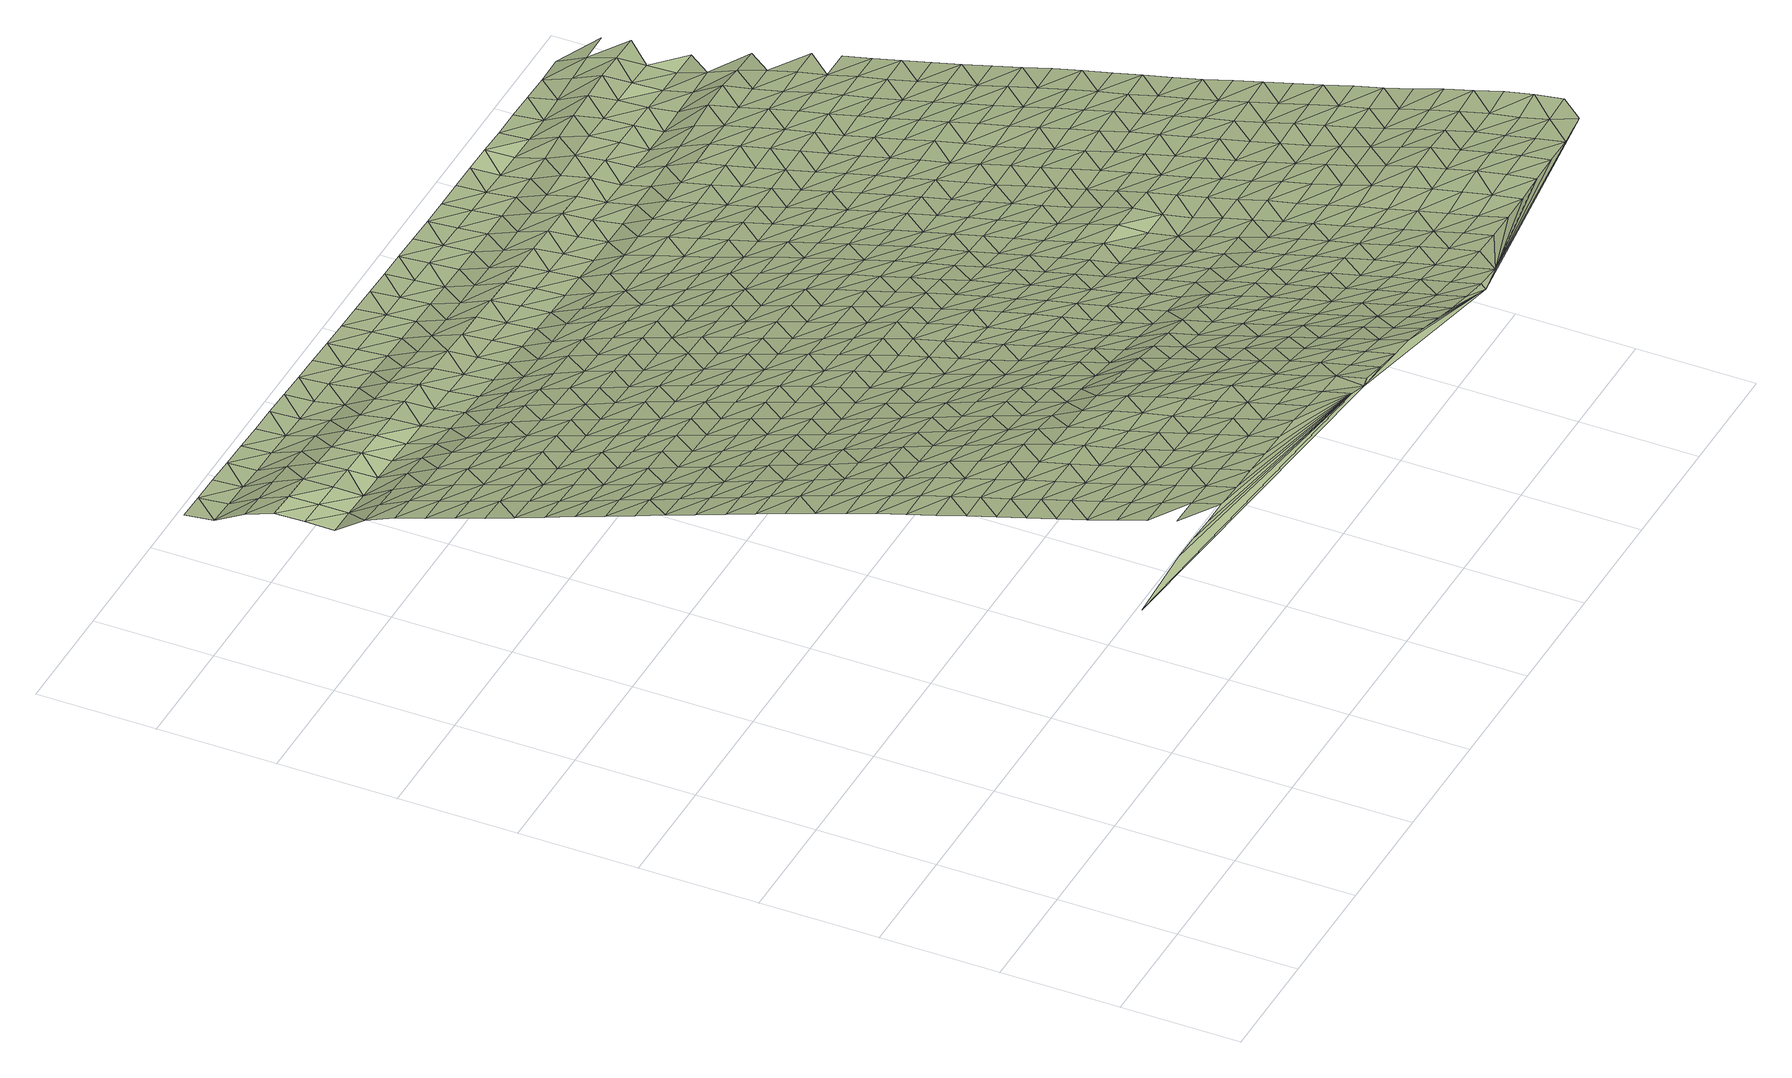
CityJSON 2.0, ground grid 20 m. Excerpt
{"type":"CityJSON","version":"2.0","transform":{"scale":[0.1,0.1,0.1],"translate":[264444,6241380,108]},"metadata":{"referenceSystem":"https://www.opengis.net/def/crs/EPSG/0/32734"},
"CityObjects":{
"terrain1":{"type":"TINRelief","geometry":[{"type":"CompositeSurface","lod":"1","boundaries":[[[0,1,2]],[[3,4,5]],[[6,7,8]],[[6,5,7]],[[9,10,8]],[[4,11,5]],[[9,8,7]],[[0,12,1]],[[13,14,10]],[[5,15,7]],[[16,10,9]],[[15,5,11]],[[10,16,13]],[[17,18,14]],[[9,7,19]],[[19,7,15]],[[12,0,20]],[[14,13,17]],[[21,22,18]],[[9,23,16]],[[11,24,15]],[[23,9,19]],[[21,18,17]],[[25,26,22]],[[16,27,13]],[[27,16,23]],[[19,15,28]],[[22,21,25]],[[15,24,29]],[[20,0,4]],[[30,26,31]],[[13,32,17]],[[19,28,23]],[[32,13,27]],[[15,29,28]],[[31,33,30]],[[31,26,25]],[[17,34,21]],[[34,17,32]],[[35,36,33]],[[27,23,37]],[[38,29,24]],[[23,28,39]],[[21,40,25]],[[33,31,35]],[[11,4,0]],[[27,37,32]],[[40,21,34]],[[23,39,37]],[[36,41,42]],[[0,2,43]],[[29,44,28]],[[25,45,31]],[[36,35,41]],[[44,29,38]],[[45,25,40]],[[46,47,42]],[[34,32,48]],[[49,39,28]],[[32,37,50]],[[31,51,35]],[[46,42,41]],[[49,28,44]],[[34,48,40]],[[24,11,0]],[[51,31,45]],[[32,50,48]],[[52,47,53]],[[35,54,41]],[[39,55,37]],[[44,38,56]],[[57,47,46]],[[58,39,49]],[[54,35,51]],[[53,59,52]],[[45,40,60]],[[55,50,37]],[[53,47,57]],[[40,48,61]],[[39,58,55]],[[46,41,62]],[[63,49,44]],[[45,60,51]],[[62,41,54]],[[40,61,60]],[[63,44,56]],[[24,0,38]],[[64,65,59]],[[46,66,57]],[[67,48,50]],[[58,49,68]],[[59,53,64]],[[69,50,55]],[[66,46,62]],[[63,68,49]],[[65,70,71]],[[54,51,72]],[[67,61,48]],[[51,60,73]],[[50,69,67]],[[57,74,53]],[[65,64,70]],[[54,72,62]],[[55,58,75]],[[76,63,56]],[[74,57,66]],[[51,73,72]],[[68,77,58]],[[78,79,71]],[[56,38,0]],[[53,80,64]],[[61,81,60]],[[55,75,69]],[[78,71,70]],[[82,61,67]],[[58,77,75]],[[80,53,74]],[[66,62,83]],[[81,73,60]],[[68,63,84]],[[62,72,85]],[[61,82,81]],[[63,76,86]],[[64,87,70]],[[88,79,89]],[[90,67,69]],[[91,79,78]],[[66,83,74]],[[68,84,77]],[[87,64,80]],[[62,85,83]],[[75,90,69]],[[63,86,84]],[[89,92,88]],[[73,93,72]],[[89,79,91]],[[78,70,94]],[[82,67,95]],[[76,56,0]],[[93,73,81]],[[94,70,87]],[[67,90,95]],[[96,97,92]],[[80,74,98]],[[99,85,72]],[[100,75,77]],[[86,76,101]],[[74,83,102]],[[77,84,103]],[[78,104,91]],[[92,89,96]],[[99,72,93]],[[80,98,87]],[[81,82,105]],[[75,100,90]],[[104,78,94]],[[74,102,98]],[[95,106,82]],[[77,103,100]],[[97,107,108]],[[91,109,89]],[[85,110,83]],[[93,81,105]],[[111,84,86]],[[97,96,107]],[[112,85,99]],[[82,106,105]],[[101,113,86]],[[0,101,76]],[[114,95,90]],[[109,91,104]],[[115,116,108]],[[94,87,117]],[[110,102,83]],[[111,103,84]],[[87,98,118]],[[85,112,110]],[[114,90,100]],[[86,113,111]],[[89,119,96]],[[120,99,93]],[[115,108,107]],[[94,117,104]],[[95,121,106]],[[119,89,109]],[[87,118,117]],[[120,93,105]],[[103,122,100]],[[95,114,121]],[[123,116,124]],[[96,125,107]],[[126,98,102]],[[112,99,127]],[[128,113,101]],[[129,116,115]],[[130,102,110]],[[111,122,103]],[[125,96,119]],[[120,127,99]],[[101,0,128]],[[124,131,123]],[[109,104,132]],[[126,118,98]],[[106,133,105]],[[114,100,134]],[[124,116,129]],[[104,117,135]],[[102,130,126]],[[106,121,136]],[[115,107,137]],[[138,111,113]],[[134,100,122]],[[109,132,119]],[[110,112,139]],[[133,120,105]],[[137,107,125]],[[104,135,132]],[[127,140,112]],[[106,136,133]],[[113,128,138]],[[141,142,131]],[[0,43,128]],[[115,143,129]],[[118,144,117]],[[110,139,130]],[[145,121,114]],[[131,124,141]],[[146,118,126]],[[112,140,139]],[[134,147,114]],[[122,111,148]],[[143,115,137]],[[111,138,149]],[[142,150,151]],[[125,119,152]],[[144,135,117]],[[153,127,120]],[[145,136,121]],[[119,132,154]],[[118,146,144]],[[120,133,155]],[[114,147,145]],[[129,156,124]],[[157,126,130]],[[148,134,122]],[[142,141,150]],[[148,111,149]],[[125,152,137]],[[127,153,140]],[[128,158,138]],[[43,158,128]],[[156,129,143]],[[119,154,152]],[[139,157,130]],[[120,155,153]],[[159,160,151]],[[135,161,132]],[[124,162,141]],[[146,126,163]],[[136,164,133]],[[165,147,134]],[[159,151,150]],[[161,135,144]],[[166,136,145]],[[43,167,158]],[[138,168,149]],[[162,124,156]],[[126,157,163]],[[134,148,165]],[[143,137,169]],[[170,154,132]],[[139,140,171]],[[155,133,164]],[[137,152,172]],[[140,153,173]],[[136,166,164]],[[158,168,138]],[[167,43,174]],[[141,175,150]],[[176,160,177]],[[178,145,147]],[[179,160,159]],[[170,132,161]],[[143,169,156]],[[144,146,180]],[[139,171,157]],[[149,181,148]],[[175,141,162]],[[137,172,169]],[[163,182,146]],[[140,173,171]],[[147,165,178]],[[177,183,176]],[[158,167,174]],[[177,160,179]],[[181,149,168]],[[159,150,184]],[[154,185,152]],[[161,144,180]],[[153,155,186]],[[166,145,187]],[[188,154,170]],[[146,182,180]],[[164,189,155]],[[190,163,157]],[[148,191,165]],[[184,150,175]],[[145,178,187]],[[192,193,183]],[[162,156,194]],[[185,172,152]],[[186,173,153]],[[156,169,195]],[[154,188,185]],[[190,157,171]],[[155,189,186]],[[191,148,181]],[[159,196,179]],[[197,170,161]],[[168,158,198]],[[183,177,192]],[[174,199,158]],[[200,174,43]],[[162,194,175]],[[163,201,182]],[[164,166,202]],[[165,203,178]],[[196,159,184]],[[156,195,194]],[[197,161,180]],[[187,204,166]],[[193,205,206]],[[168,198,181]],[[201,163,190]],[[165,191,203]],[[158,199,198]],[[179,207,177]],[[208,169,172]],[[188,170,209]],[[171,173,210]],[[193,192,205]],[[211,172,185]],[[212,173,186]],[[166,204,202]],[[213,189,164]],[[214,187,178]],[[207,179,196]],[[197,209,170]],[[215,216,206]],[[184,175,217]],[[208,195,169]],[[182,218,180]],[[171,210,190]],[[175,194,219]],[[172,211,208]],[[182,201,220]],[[173,212,210]],[[214,178,203]],[[177,221,192]],[[181,222,191]],[[174,200,199]],[[215,206,205]],[[164,202,213]],[[181,198,223]],[[184,217,196]],[[185,188,224]],[[218,197,180]],[[225,186,189]],[[187,226,204]],[[43,227,200]],[[221,177,207]],[[175,219,217]],[[209,228,188]],[[182,220,218]],[[203,191,222]],[[187,214,226]],[[181,223,222]],[[192,229,205]],[[230,216,231]],[[195,232,194]],[[185,224,211]],[[201,190,233]],[[186,225,212]],[[199,234,198]],[[235,216,215]],[[236,195,208]],[[188,228,224]],[[190,210,237]],[[189,213,225]],[[202,204,238]],[[229,192,221]],[[199,200,234]],[[207,196,239]],[[232,219,194]],[[240,209,197]],[[233,220,201]],[[214,203,241]],[[231,216,235]],[[196,217,242]],[[195,236,232]],[[197,218,243]],[[190,237,233]],[[238,204,226]],[[215,205,244]],[[245,208,211]],[[246,210,212]],[[247,223,198]],[[222,241,203]],[[207,239,221]],[[209,240,228]],[[202,248,213]],[[244,205,229]],[[196,242,239]],[[224,245,211]],[[197,243,240]],[[225,246,212]],[[247,198,234]],[[219,249,217]],[[214,250,226]],[[248,202,238]],[[215,251,235]],[[236,208,252]],[[220,253,218]],[[254,237,210]],[[249,219,232]],[[255,220,233]],[[214,241,250]],[[213,256,225]],[[222,223,257]],[[200,227,234]],[[251,215,244]],[[208,245,252]],[[254,210,246]],[[258,223,247]],[[229,221,259]],[[260,242,217]],[[224,228,261]],[[243,218,253]],[[221,239,262]],[[228,240,263]],[[220,255,253]],[[256,213,248]],[[235,264,231]],[[265,238,226]],[[260,217,249]],[[250,266,226]],[[223,258,257]],[[229,259,244]],[[232,236,267]],[[224,261,245]],[[268,233,237]],[[225,269,246]],[[270,241,222]],[[247,234,271]],[[235,251,264]],[[221,262,259]],[[252,272,236]],[[228,263,261]],[[273,237,254]],[[238,265,248]],[[269,225,256]],[[265,226,266]],[[227,271,234]],[[242,274,239]],[[249,232,267]],[[233,268,255]],[[240,243,275]],[[276,242,260]],[[236,272,267]],[[237,273,268]],[[253,277,243]],[[222,257,270]],[[278,252,245]],[[254,246,279]],[[280,250,241]],[[247,281,258]],[[282,231,264]],[[283,251,244]],[[274,262,239]],[[275,263,240]],[[244,259,284]],[[242,276,274]],[[278,245,261]],[[243,277,275]],[[279,246,269]],[[271,281,247]],[[285,260,249]],[[256,248,286]],[[248,265,287]],[[280,241,270]],[[251,283,264]],[[252,288,272]],[[253,255,289]],[[254,290,273]],[[291,266,250]],[[244,284,283]],[[285,249,267]],[[268,292,255]],[[269,256,286]],[[257,258,293]],[[227,294,271]],[[43,295,227]],[[288,252,278]],[[290,254,279]],[[248,287,286]],[[281,296,258]],[[297,259,262]],[[276,260,298]],[[261,263,299]],[[300,262,274]],[[255,292,289]],[[301,263,275]],[[250,280,291]],[[302,277,253]],[[273,303,268]],[[265,266,304]],[[257,293,270]],[[285,298,260]],[[258,296,293]],[[282,264,305]],[[297,284,259]],[[272,306,267]],[[261,299,278]],[[279,269,307]],[[264,283,308]],[[262,300,297]],[[272,288,309]],[[263,301,299]],[[273,290,303]],[[304,287,265]],[[281,271,310]],[[253,289,302]],[[286,307,269]],[[291,304,266]],[[271,294,311]],[[274,276,312]],[[306,285,267]],[[313,275,277]],[[292,268,314]],[[270,315,280]],[[264,308,305]],[[298,316,276]],[[272,309,306]],[[281,310,296]],[[314,268,303]],[[293,315,270]],[[271,311,310]],[[283,284,317]],[[274,312,300]],[[275,313,301]],[[288,278,318]],[[290,279,319]],[[320,284,297]],[[276,316,312]],[[277,302,313]],[[278,299,321]],[[307,322,279]],[[323,286,287]],[[280,324,291]],[[287,304,325]],[[317,308,283]],[[326,298,285]],[[318,309,288]],[[292,327,289]],[[290,319,303]],[[284,320,317]],[[285,306,328]],[[278,321,318]],[[292,314,329]],[[279,322,319]],[[315,324,280]],[[330,297,300]],[[331,299,301]],[[286,323,307]],[[293,296,332]],[[333,311,294]],[[287,325,323]],[[296,310,334]],[[298,326,316]],[[289,327,302]],[[312,330,300]],[[285,328,326]],[[313,331,301]],[[292,329,327]],[[308,335,305]],[[304,291,336]],[[293,332,315]],[[324,337,291]],[[296,334,332]],[[320,297,338]],[[309,339,306]],[[340,321,299]],[[314,303,341]],[[342,322,307]],[[335,308,317]],[[343,309,318]],[[303,319,344]],[[302,345,313]],[[325,304,336]],[[346,310,311]],[[297,330,338]],[[340,299,331]],[[307,323,342]],[[336,291,337]],[[347,311,333]],[[295,294,227]],[[312,316,348]],[[328,306,339]],[[329,314,341]],[[316,326,349]],[[309,343,339]],[[345,302,327]],[[303,344,341]],[[324,315,350]],[[346,334,310]],[[351,305,335]],[[315,332,352]],[[311,347,346]],[[353,317,320]],[[312,348,330]],[[354,318,321]],[[313,355,331]],[[319,322,356]],[[325,357,323]],[[338,358,320]],[[316,349,348]],[[359,321,340]],[[342,360,322]],[[324,350,337]],[[355,313,345]],[[357,325,336]],[[315,352,350]],[[335,317,353]],[[326,328,361]],[[318,354,343]],[[327,329,362]],[[356,344,319]],[[334,363,332]],[[320,358,353]],[[339,364,328]],[[321,359,354]],[[341,365,329]],[[322,360,356]],[[366,338,330]],[[340,331,367]],[[368,342,323]],[[333,369,347]],[[346,363,334]],[[361,349,326]],[[327,362,345]],[[366,330,348]],[[328,364,361]],[[367,331,355]],[[329,365,362]],[[368,323,357]],[[333,294,295]],[[370,351,335]],[[336,337,371]],[[352,332,372]],[[337,350,373]],[[338,374,358]],[[339,343,375]],[[340,376,359]],[[377,341,344]],[[342,378,360]],[[379,346,347]],[[370,335,353]],[[354,380,343]],[[381,344,356]],[[372,332,363]],[[357,336,371]],[[374,338,366]],[[376,340,367]],[[342,368,378]],[[371,337,373]],[[369,379,347]],[[348,349,382]],[[355,345,383]],[[352,384,350]],[[385,349,361]],[[343,380,375]],[[344,381,377]],[[345,362,386]],[[387,364,339]],[[359,388,354]],[[389,365,341]],[[390,356,360]],[[370,391,351]],[[384,352,372]],[[353,358,392]],[[348,382,366]],[[355,383,367]],[[368,357,393]],[[394,363,346]],[[358,374,395]],[[349,385,382]],[[359,376,388]],[[345,386,383]],[[390,360,378]],[[346,379,396]],[[397,373,350]],[[295,369,333]],[[339,375,387]],[[341,377,389]],[[371,393,357]],[[392,370,353]],[[398,361,364]],[[380,354,399]],[[365,400,362]],[[381,356,401]],[[363,394,372]],[[358,395,392]],[[397,350,384]],[[394,346,396]],[[368,402,378]],[[369,403,379]],[[399,354,388]],[[390,401,356]],[[361,398,385]],[[374,366,404]],[[376,367,405]],[[400,386,362]],[[364,387,398]],[[366,382,406]],[[365,389,400]],[[367,383,407]],[[368,393,402]],[[381,408,377]],[[409,371,373]],[[384,372,410]],[[411,373,397]],[[412,391,370]],[[404,395,374]],[[375,380,413]],[[376,405,388]],[[379,414,396]],[[370,392,415]],[[366,406,404]],[[380,399,416]],[[367,407,405]],[[401,408,381]],[[394,410,372]],[[417,382,385]],[[386,418,383]],[[390,378,419]],[[402,420,378]],[[409,373,411]],[[414,379,403]],[[295,403,369]],[[375,413,387]],[[389,377,421]],[[422,393,371]],[[423,397,384]],[[370,415,412]],[[398,417,385]],[[380,416,413]],[[418,386,400]],[[419,401,390]],[[396,424,394]],[[408,421,377]],[[419,378,420]],[[410,423,384]],[[425,406,382]],[[392,395,426]],[[399,388,427]],[[428,407,383]],[[429,395,404]],[[388,405,430]],[[371,409,422]],[[424,396,414]],[[387,431,398]],[[432,402,393]],[[411,397,433]],[[425,382,417]],[[428,383,418]],[[415,392,426]],[[416,399,427]],[[400,389,434]],[[408,401,435]],[[394,436,410]],[[395,429,426]],[[431,387,413]],[[388,430,427]],[[421,437,389]],[[423,433,397]],[[414,403,438]],[[435,401,419]],[[432,393,422]],[[394,424,436]],[[439,404,406]],[[398,440,417]],[[407,441,405]],[[418,400,434]],[[442,420,402]],[[411,443,409]],[[444,406,425]],[[445,407,428]],[[389,437,434]],[[438,403,295]],[[440,398,431]],[[433,443,411]],[[404,439,429]],[[412,415,446]],[[413,416,447]],[[441,430,405]],[[421,408,448]],[[423,410,449]],[[406,444,439]],[[426,450,415]],[[407,445,441]],[[427,451,416]],[[435,452,408]],[[402,432,442]],[[410,436,453]],[[425,417,454]],[[455,428,418]],[[419,420,456]],[[422,409,457]],[[424,414,458]],[[438,459,414]],[[413,447,431]],[[421,448,437]],[[423,449,433]],[[415,450,446]],[[454,417,440]],[[416,451,447]],[[455,418,434]],[[408,452,448]],[[443,457,409]],[[410,453,449]],[[456,435,419]],[[436,424,458]],[[456,420,442]],[[414,459,458]],[[460,426,429]],[[425,461,444]],[[462,427,430]],[[445,428,463]],[[432,422,464]],[[439,465,429]],[[466,430,441]],[[467,438,295]],[[461,425,454]],[[455,463,428]],[[457,464,422]],[[440,431,468]],[[437,469,434]],[[470,452,435]],[[443,433,471]],[[472,453,436]],[[429,465,460]],[[431,447,473]],[[430,466,462]],[[437,448,474]],[[433,449,475]],[[476,450,426]],[[444,477,439]],[[478,451,427]],[[442,432,479]],[[438,467,459]],[[435,456,470]],[[472,436,458]],[[440,468,454]],[[441,445,480]],[[469,455,434]],[[443,471,457]],[[444,461,477]],[[431,473,468]],[[463,481,445]],[[437,474,469]],[[464,479,432]],[[433,475,471]],[[452,482,448]],[[426,460,476]],[[427,462,478]],[[483,446,450]],[[465,439,484]],[[451,485,447]],[[441,480,466]],[[456,442,486]],[[453,487,449]],[[458,459,488]],[[445,481,480]],[[452,470,482]],[[489,453,472]],[[484,439,477]],[[479,486,442]],[[467,488,459]],[[461,454,490]],[[485,473,447]],[[491,474,448]],[[492,463,455]],[[464,457,493]],[[487,475,449]],[[450,476,483]],[[454,468,494]],[[451,478,485]],[[455,469,495]],[[457,471,496]],[[453,489,487]],[[466,497,462]],[[470,456,498]],[[499,472,458]],[[491,448,482]],[[460,465,500]],[[461,490,477]],[[463,492,481]],[[464,493,479]],[[465,484,501]],[[454,494,490]],[[497,466,480]],[[455,495,492]],[[486,498,456]],[[457,496,493]],[[488,499,458]],[[460,500,476]],[[502,468,473]],[[478,462,503]],[[474,504,469]],[[482,470,505]],[[506,471,475]],[[489,472,507]],[[465,501,500]],[[508,473,485]],[[509,474,491]],[[510,475,487]],[[497,503,462]],[[498,505,470]],[[499,507,472]],[[484,477,511]],[[502,494,468]],[[495,469,504]],[[480,481,512]],[[486,479,513]],[[506,496,471]],[[514,488,467]],[[473,508,502]],[[477,490,515]],[[474,509,504]],[[481,492,516]],[[479,493,517]],[[475,510,506]],[[476,518,483]],[[519,491,482]],[[501,484,511]],[[485,478,520]],[[512,497,480]],[[486,513,498]],[[487,489,521]],[[488,514,499]],[[518,476,500]],[[477,515,511]],[[503,522,478]],[[481,516,512]],[[505,519,482]],[[479,517,513]],[[507,523,489]],[[494,524,490]],[[485,520,508]],[[492,495,525]],[[509,491,526]],[[496,527,493]],[[487,521,510]],[[528,494,502]],[[478,522,520]],[[504,529,495]],[[530,496,506]],[[489,523,521]],[[531,483,518]],[[519,526,491]],[[532,500,501]],[[524,515,490]],[[525,516,492]],[[503,497,533]],[[505,498,534]],[[527,517,493]],[[507,499,535]],[[494,528,524]],[[511,536,501]],[[495,529,525]],[[497,512,537]],[[498,513,538]],[[496,530,527]],[[499,514,539]],[[514,467,540]],[[541,502,508]],[[542,506,510]],[[500,532,518]],[[503,533,522]],[[504,509,543]],[[505,534,519]],[[507,535,523]],[[501,536,532]],[[520,541,508]],[[497,537,533]],[[526,544,509]],[[498,538,534]],[[521,542,510]],[[499,539,535]],[[517,545,513]],[[546,511,515]],[[528,502,547]],[[548,512,516]],[[530,506,549]],[[550,515,524]],[[551,516,525]],[[509,544,543]],[[545,517,527]],[[552,529,504]],[[502,541,547]],[[506,542,549]],[[531,518,553]],[[554,520,522]],[[537,512,548]],[[526,519,555]],[[556,538,513]],[[557,521,523]],[[540,539,514]],[[515,550,546]],[[518,532,558]],[[516,551,548]],[[522,533,559]],[[519,534,560]],[[523,535,561]],[[562,536,511]],[[504,543,552]],[[556,513,545]],[[563,540,467]],[[524,528,564]],[[520,554,541]],[[565,525,529]],[[526,555,544]],[[527,530,566]],[[521,557,542]],[[518,558,553]],[[547,567,528]],[[522,559,554]],[[519,560,555]],[[549,568,530]],[[523,561,557]],[[511,546,562]],[[532,536,569]],[[524,564,550]],[[570,533,537]],[[525,565,551]],[[538,571,534]],[[545,527,566]],[[572,535,539]],[[528,567,564]],[[548,573,537]],[[529,552,565]],[[574,538,556]],[[530,568,566]],[[575,539,540]],[[576,547,541]],[[577,549,542]],[[569,558,532]],[[570,559,533]],[[543,544,578]],[[571,560,534]],[[572,561,535]],[[536,562,569]],[[576,541,554]],[[537,573,570]],[[544,555,579]],[[538,574,571]],[[577,542,557]],[[539,575,572]],[[295,580,467]],[[550,581,546]],[[582,548,551]],[[583,556,545]],[[547,584,567]],[[543,578,552]],[[549,585,568]],[[467,586,563]],[[581,550,564]],[[565,582,551]],[[544,579,578]],[[583,545,566]],[[558,587,553]],[[588,554,559]],[[561,589,557]],[[547,576,584]],[[549,577,585]],[[562,546,590]],[[591,573,548]],[[592,555,560]],[[574,556,593]],[[540,563,575]],[[587,558,569]],[[570,588,559]],[[594,560,571]],[[572,589,561]],[[552,595,565]],[[581,590,546]],[[548,582,591]],[[583,593,556]],[[576,554,596]],[[564,567,597]],[[592,579,555]],[[566,568,598]],[[577,557,599]],[[567,584,600]],[[595,552,578]],[[560,594,592]],[[568,585,601]],[[602,570,573]],[[603,572,575]],[[604,553,587]],[[596,554,588]],[[599,557,589]],[[605,569,562]],[[597,581,564]],[[565,606,582]],[[571,574,607]],[[598,583,566]],[[590,608,562]],[[567,600,597]],[[573,591,602]],[[593,609,574]],[[568,601,598]],[[563,603,575]],[[610,586,467]],[[606,565,595]],[[587,569,605]],[[611,584,576]],[[578,579,612]],[[571,607,594]],[[613,585,577]],[[562,608,605]],[[596,614,576]],[[615,579,592]],[[574,609,607]],[[599,616,577]],[[588,570,617]],[[582,618,591]],[[589,572,619]],[[570,602,620]],[[572,603,621]],[[611,600,584]],[[590,581,622]],[[578,612,595]],[[593,583,623]],[[613,601,585]],[[576,614,611]],[[581,597,624]],[[618,582,606]],[[579,615,612]],[[583,598,625]],[[577,616,613]],[[626,604,587]],[[617,596,588]],[[627,592,594]],[[619,599,589]],[[617,570,620]],[[619,572,621]],[[590,622,608]],[[591,628,602]],[[593,623,609]],[[563,586,603]],[[626,587,605]],[[581,624,622]],[[607,627,594]],[[583,625,623]],[[600,629,597]],[[630,606,595]],[[628,591,618]],[[610,467,631]],[[632,614,596]],[[615,592,633]],[[634,598,601]],[[635,616,599]],[[611,629,600]],[[630,595,612]],[[636,601,613]],[[602,637,620]],[[607,609,638]],[[603,639,621]],[[626,640,604]],[[596,617,632]],[[592,627,633]],[[599,619,635]],[[624,597,641]],[[605,608,642]],[[618,606,643]],[[625,598,634]],[[608,622,644]],[[637,602,628]],[[638,609,623]],[[601,636,634]],[[639,603,586]],[[645,611,614]],[[646,613,616]],[[629,641,597]],[[643,606,630]],[[642,626,605]],[[620,647,617]],[[648,612,615]],[[607,649,627]],[[621,650,619]],[[608,644,642]],[[614,632,645]],[[633,651,615]],[[616,635,646]],[[624,652,622]],[[625,653,623]],[[647,620,637]],[[649,607,638]],[[650,621,639]],[[628,618,654]],[[636,613,655]],[[656,631,467]],[[624,641,652]],[[643,657,618]],[[615,651,648]],[[625,634,653]],[[658,629,611]],[[617,659,632]],[[630,612,660]],[[661,633,627]],[[619,662,635]],[[611,645,663]],[[613,646,655]],[[664,644,622]],[[665,640,626]],[[628,654,637]],[[586,610,639]],[[626,642,666]],[[659,617,647]],[[618,657,654]],[[661,627,649]],[[662,619,650]],[[660,643,630]],[[638,623,667]],[[664,622,652]],[[658,611,663]],[[660,612,648]],[[653,668,623]],[[669,641,629]],[[632,670,645]],[[633,671,651]],[[636,672,634]],[[635,673,646]],[[626,666,665]],[[655,674,636]],[[649,638,667]],[[670,632,659]],[[633,661,671]],[[667,623,668]],[[673,635,662]],[[642,644,675]],[[652,641,669]],[[647,637,676]],[[677,657,643]],[[650,639,678]],[[679,644,664]],[[629,658,669]],[[637,654,680]],[[636,674,672]],[[639,610,681]],[[645,682,663]],[[651,683,648]],[[684,653,634]],[[685,655,646]],[[643,660,677]],[[656,467,580]],[[666,642,675]],[[647,676,659]],[[661,649,686]],[[650,678,662]],[[644,679,675]],[[645,670,682]],[[637,680,676]],[[683,651,671]],[[646,673,685]],[[639,681,678]],[[687,664,652]],[[657,688,654]],[[667,686,649]],[[684,634,672]],[[663,689,658]],[[660,648,690]],[[691,668,653]],[[655,692,674]],[[687,652,669]],[[688,657,677]],[[661,693,671]],[[689,663,682]],[[648,683,690]],[[655,685,692]],[[665,666,694]],[[679,664,695]],[[670,659,696]],[[680,654,697]],[[673,662,698]],[[631,681,610]],[[675,699,666]],[[659,676,700]],[[661,686,693]],[[653,684,691]],[[662,678,701]],[[658,702,669]],[[677,660,703]],[[704,667,668]],[[672,674,705]],[[687,695,664]],[[697,654,688]],[[670,696,682]],[[673,698,685]],[[666,699,694]],[[702,658,689]],[[659,700,696]],[[660,690,703]],[[705,674,692]],[[662,701,698]],[[680,706,676]],[[683,671,707]],[[681,708,678]],[[693,709,671]],[[704,668,691]],[[710,675,679]],[[687,669,711]],[[712,686,667]],[[684,672,713]],[[695,714,679]],[[680,697,706]],[[708,681,631]],[[690,683,707]],[[715,688,677]],[[711,669,702]],[[707,671,709]],[[703,716,677]],[[713,672,705]],[[689,682,717]],[[718,700,676]],[[719,692,685]],[[720,701,678]],[[679,714,710]],[[682,696,721]],[[667,704,712]],[[685,698,722]],[[723,699,675]],[[688,715,697]],[[724,693,686]],[[691,684,725]],[[718,676,706]],[[715,677,716]],[[720,678,708]],[[726,695,687]],[[689,717,702]],[[690,727,703]],[[687,711,728]],[[682,721,717]],[[725,684,713]],[[685,722,719]],[[705,692,729]],[[675,710,723]],[[727,690,707]],[[724,686,712]],[[730,694,699]],[[695,726,714]],[[700,731,696]],[[697,732,706]],[[733,709,693]],[[691,734,704]],[[701,735,698]],[[708,631,656]],[[687,728,726]],[[736,700,718]],[[737,701,720]],[[738,716,703]],[[705,729,713]],[[715,732,697]],[[725,734,691]],[[729,692,719]],[[702,739,711]],[[731,721,696]],[[735,722,698]],[[699,723,730]],[[702,717,740]],[[700,736,731]],[[738,703,727]],[[693,724,733]],[[701,737,735]],[[741,718,706]],[[707,709,742]],[[712,704,743]],[[744,720,708]],[[710,714,745]],[[728,711,739]],[[713,746,725]],[[714,726,747]],[[702,740,739]],[[732,741,706]],[[734,743,704]],[[744,708,656]],[[721,748,717]],[[715,716,749]],[[727,707,742]],[[716,738,750]],[[733,742,709]],[[746,713,729]],[[710,745,723]],[[736,718,751]],[[724,712,752]],[[722,753,719]],[[737,720,754]],[[714,747,745]],[[748,721,731]],[[755,722,735]],[[749,732,715]],[[756,734,725]],[[749,716,750]],[[741,751,718]],[[743,752,712]],[[744,754,720]],[[726,728,757]],[[758,740,717]],[[739,759,728]],[[756,725,746]],[[722,755,753]],[[723,760,730]],[[738,727,761]],[[733,724,762]],[[729,719,763]],[[758,717,748]],[[742,764,727]],[[757,747,726]],[[731,736,765]],[[741,732,766]],[[735,737,767]],[[745,760,723]],[[728,759,757]],[[751,768,736]],[[752,762,724]],[[754,769,737]],[[750,738,761]],[[770,743,734]],[[746,729,763]],[[744,656,771]],[[766,732,749]],[[761,727,764]],[[734,756,772]],[[763,719,753]],[[739,740,773]],[[748,731,765]],[[735,767,755]],[[774,740,758]],[[736,768,765]],[[737,769,767]],[[775,742,733]],[[743,770,752]],[[744,771,754]],[[760,776,730]],[[762,777,733]],[[734,772,770]],[[778,745,747]],[[751,741,779]],[[656,580,771]],[[780,747,757]],[[740,774,773]],[[766,781,741]],[[782,759,739]],[[783,758,748]],[[749,750,784]],[[756,746,785]],[[753,755,786]],[[761,787,750]],[[775,733,777]],[[763,788,746]],[[745,778,760]],[[751,779,768]],[[789,764,742]],[[790,769,754]],[[747,780,778]],[[783,748,765]],[[741,781,779]],[[767,786,755]],[[784,766,749]],[[762,752,791]],[[772,756,785]],[[739,773,782]],[[784,750,787]],[[752,770,792]],[[785,746,788]],[[790,754,771]],[[793,757,759]],[[774,758,794]],[[742,775,789]],[[795,761,764]],[[762,791,777]],[[796,763,753]],[[783,794,758]],[[752,792,791]],[[797,753,786]],[[776,760,798]],[[757,793,780]],[[768,799,765]],[[800,781,766]],[[767,769,801]],[[760,778,802]],[[759,782,793]],[[768,779,803]],[[769,790,804]],[[770,772,805]],[[766,784,800]],[[795,764,789]],[[785,806,772]],[[797,796,753]],[[580,807,771]],[[799,783,765]],[[773,774,808]],[[809,787,761]],[[810,788,763]],[[767,801,786]],[[760,802,798]],[[794,811,774]],[[768,803,799]],[[769,804,801]],[[781,812,779]],[[775,777,813]],[[805,792,770]],[[777,791,814]],[[772,806,805]],[[778,780,815]],[[773,808,782]],[[784,787,809]],[[790,771,816]],[[793,817,780]],[[774,811,808]],[[781,800,812]],[[761,795,809]],[[763,796,810]],[[775,813,789]],[[818,785,788]],[[786,819,797]],[[813,777,814]],[[815,802,778]],[[820,794,783]],[[821,803,779]],[[804,790,816]],[[780,817,815]],[[783,799,822]],[[801,819,786]],[[816,771,807]],[[782,823,793]],[[800,784,824]],[[825,791,792]],[[821,779,812]],[[826,792,805]],[[818,788,810]],[[794,820,811]],[[789,827,795]],[[828,806,785]],[[783,822,820]],[[823,782,808]],[[784,809,824]],[[802,829,798]],[[825,814,791]],[[796,797,830]],[[827,789,813]],[[792,826,825]],[[819,831,797]],[[817,793,832]],[[803,833,799]],[[812,800,834]],[[801,804,835]],[[829,802,815]],[[836,803,821]],[[785,818,828]],[[816,837,804]],[[795,838,809]],[[839,805,806]],[[796,830,810]],[[832,793,823]],[[824,834,800]],[[830,797,831]],[[808,811,840]],[[822,799,833]],[[801,835,819]],[[811,820,841]],[[803,836,833]],[[838,795,827]],[[804,837,835]],[[842,821,812]],[[843,813,814]],[[805,839,826]],[[844,798,829]],[[845,814,825]],[[806,828,839]],[[808,840,823]],[[846,815,817]],[[809,847,824]],[[810,848,818]],[[811,841,840]],[[817,832,849]],[[834,842,812]],[[813,843,827]],[[850,831,819]],[[809,838,847]],[[843,814,845]],[[830,848,810]],[[829,815,846]],[[820,822,851]],[[836,821,852]],[[853,825,826]],[[817,849,846]],[[833,854,822]],[[850,819,835]],[[818,855,828]],[[842,852,821]],[[839,853,826]],[[832,823,856]],[[851,841,820]],[[834,824,857]],[[823,840,858]],[[822,854,851]],[[824,847,859]],[[848,855,818]],[[860,844,829]],[[838,827,861]],[[845,825,862]],[[863,830,831]],[[827,843,864]],[[831,850,865]],[[849,832,856]],[[833,836,866]],[[834,857,842]],[[823,858,856]],[[860,829,846]],[[852,867,836]],[[824,859,857]],[[825,853,862]],[[847,838,861]],[[839,828,868]],[[830,863,848]],[[827,864,861]],[[855,869,828]],[[863,831,865]],[[840,841,870]],[[871,841,851]],[[836,867,866]],[[872,854,833]],[[843,845,873]],[[839,868,853]],[[860,874,844]],[[862,875,845]],[[828,869,868]],[[846,849,876]],[[870,858,840]],[[852,842,877]],[[878,859,847]],[[856,879,849]],[[841,871,870]],[[842,857,880]],[[873,864,843]],[[855,848,881]],[[833,866,872]],[[878,847,861]],[[873,845,875]],[[848,863,882]],[[876,860,846]],[[883,851,854]],[[852,877,867]],[[853,884,862]],[[849,879,876]],[[842,880,877]],[[855,881,869]],[[884,853,868]],[[848,882,881]],[[885,856,858]],[[851,883,871]],[[857,859,886]],[[864,887,861]],[[888,858,870]],[[854,872,883]],[[889,859,878]],[[890,875,862]],[[864,873,887]],[[874,860,891]],[[866,867,892]],[[886,880,857]],[[860,876,893]],[[858,888,885]],[[867,877,894]],[[859,889,886]],[[890,862,884]],[[895,879,856]],[[896,870,871]],[[897,878,861]],[[868,869,898]],[[869,881,899]],[[866,892,872]],[[860,893,891]],[[883,896,871]],[[867,894,892]],[[897,861,887]],[[880,900,877]],[[873,875,901]],[[884,868,898]],[[856,885,895]],[[875,890,902]],[[869,899,898]],[[876,879,903]],[[888,870,904]],[[889,878,905]],[[886,900,880]],[[872,906,883]],[[887,873,901]],[[896,904,870]],[[901,875,902]],[[897,905,878]],[[893,876,903]],[[907,894,877]],[[879,895,903]],[[906,872,892]],[[888,908,885]],[[909,886,889]],[[890,884,910]],[[907,877,900]],[[898,911,884]],[[883,912,896]],[[887,913,897]],[[904,908,888]],[[889,905,909]],[[902,890,910]],[[912,883,906]],[[913,887,901]],[[910,884,911]],[[891,893,914]],[[895,885,915]],[[892,894,916]],[[900,886,917]],[[903,918,893]],[[919,894,907]],[[920,904,896]],[[921,905,897]],[[908,915,885]],[[886,909,917]],[[892,916,906]],[[893,918,914]],[[920,896,912]],[[894,919,916]],[[921,897,913]],[[922,907,900]],[[901,902,923]],[[910,924,902]],[[925,903,895]],[[904,926,908]],[[915,927,895]],[[922,900,917]],[[909,905,928]],[[913,901,923]],[[926,904,920]],[[905,921,929]],[[923,902,924]],[[903,925,918]],[[912,906,930]],[[919,907,931]],[[895,927,925]],[[906,916,932]],[[909,928,917]],[[928,905,929]],[[922,931,907]],[[915,908,933]],[[912,930,920]],[[908,926,934]],[[906,932,930]],[[935,914,918]],[[936,916,919]],[[921,913,937]],[[923,938,913]],[[915,933,927]],[[917,939,922]],[[925,935,918]],[[908,934,933]],[[919,931,936]],[[929,921,937]],[[939,917,928]],[[937,913,938]],[[926,920,940]],[[932,916,941]],[[920,930,942]],[[943,931,922]],[[914,935,944]],[[941,916,936]],[[925,927,945]],[[940,934,926]],[[927,933,946]],[[920,942,940]],[[943,922,939]],[[932,947,930]],[[928,929,948]],[[937,949,929]],[[935,925,945]],[[927,946,945]],[[947,932,941]],[[950,936,931]],[[939,928,948]],[[931,943,951]],[[948,929,949]],[[933,934,952]],[[953,942,930]],[[954,934,940]],[[944,935,955]],[[936,950,941]],[[953,930,947]],[[950,931,951]],[[952,946,933]],[[955,935,945]],[[934,954,952]],[[943,939,956]],[[948,957,939]],[[947,941,958]],[[959,940,942]],[[960,942,953]],[[951,943,956]],[[955,961,944]],[[950,958,941]],[[956,939,957]],[[945,946,962]],[[940,959,954]],[[963,946,952]],[[942,960,959]],[[964,953,947]],[[962,955,945]],[[946,963,962]],[[958,964,947]],[[965,952,954]],[[950,951,966]],[[956,967,951]],[[960,953,968]],[[959,965,954]],[[966,958,950]],[[964,968,953]],[[966,951,967]],[[961,955,969]],[[963,952,970]],[[955,962,971]],[[952,965,970]],[[959,960,972]],[[964,958,973]],[[955,971,969]],[[968,974,960]],[[973,958,966]],[[959,972,965]],[[962,963,975]],[[960,974,972]],[[970,976,963]],[[971,962,975]],[[968,964,977]],[[963,976,975]],[[973,978,964]],[[965,979,970]],[[968,977,974]],[[979,965,972]],[[980,976,970]],[[981,969,971]],[[975,982,971]],[[980,970,979]],[[972,974,983]],[[971,982,981]],[[984,975,976]],[[979,972,983]],[[976,980,985]],[[975,984,982]],[[976,985,984]],[[980,979,986]],[[987,981,982]],[[985,980,986]],[[982,984,987]],[[981,987,988]],[[984,985,989]],[[984,989,987]],[[990,988,987]]]}]}
},
"vertices":[
[646,17,570],[145,67,591],[6,61,589],[246,117,573],[296,67,587],[296,117,572],[246,167,558],[296,167,556],[246,217,542],[296,217,541],[246,267,526],[346,67,584],[195,67,590],[296,317,512],[246,317,511],[346,117,570],[296,267,526],[296,367,497],[246,367,497],[346,167,555],[246,67,588],[296,417,482],[246,417,482],[346,217,540],[396,67,581],[296,467,468],[246,467,468],[346,267,525],[396,167,553],[396,117,568],[246,517,452],[296,517,453],[346,317,510],[246,567,438],[346,367,496],[296,567,439],[246,617,423],[396,267,523],[446,67,578],[396,217,538],[346,417,483],[296,617,422],[246,667,407],[678,12,564],[446,117,564],[346,467,467],[296,667,406],[246,717,390],[396,367,495],[446,167,550],[396,317,509],[346,517,453],[246,767,374],[296,767,372],[346,567,438],[446,267,521],[496,67,575],[296,717,389],[446,217,535],[246,817,356],[396,467,467],[396,417,482],[346,617,420],[496,117,561],[296,817,355],[246,867,339],[346,667,404],[446,367,495],[496,167,547],[446,317,507],[296,867,337],[246,917,322],[396,567,434],[396,517,451],[346,717,386],[496,267,518],[546,67,572],[496,217,533],[296,917,319],[246,967,305],[346,767,368],[446,467,464],[446,417,482],[396,667,399],[546,167,543],[396,617,417],[546,117,557],[346,817,351],[246,1017,287],[296,1017,283],[496,317,505],[296,967,301],[246,1067,270],[446,517,448],[346,867,333],[496,367,494],[296,1067,266],[246,1117,253],[396,767,363],[446,567,430],[546,267,515],[596,67,565],[396,717,382],[546,217,528],[346,917,315],[496,467,459],[496,417,479],[296,1117,248],[246,1167,235],[346,967,297],[446,667,394],[596,167,539],[446,617,412],[596,117,552],[546,317,504],[296,1167,231],[246,1217,218],[396,867,328],[396,817,345],[346,1017,279],[496,517,441],[546,367,491],[596,217,525],[246,1266,201],[296,1266,198],[346,1067,261],[446,767,357],[496,567,424],[646,67,558],[296,1217,214],[446,717,375],[246,1316,185],[396,967,292],[546,467,450],[596,267,513],[396,917,310],[546,417,476],[346,1117,244],[646,117,546],[496,667,387],[496,617,405],[296,1316,182],[246,1366,168],[346,1167,227],[446,867,322],[596,367,485],[446,817,339],[596,317,500],[646,217,520],[646,167,533],[296,1366,166],[246,1416,152],[396,1067,257],[546,567,416],[396,1017,275],[546,517,433],[346,1217,211],[496,717,369],[696,67,552],[296,1416,150],[246,1466,131],[446,917,305],[346,1266,195],[496,767,351],[596,467,441],[646,267,506],[596,417,469],[696,17,564],[696,117,536],[396,1167,224],[446,967,288],[546,667,381],[396,1117,240],[546,617,399],[746,17,551],[346,1316,179],[246,1516,96],[296,1516,94],[646,317,491],[296,1466,126],[496,867,317],[696,167,523],[496,817,334],[246,1566,96],[346,1366,162],[446,1067,254],[596,567,409],[646,367,474],[446,1017,271],[596,517,424],[546,717,363],[696,217,509],[296,1566,94],[246,1616,95],[396,1266,191],[396,1217,207],[346,1416,145],[496,917,301],[746,117,527],[746,67,539],[796,17,541],[546,767,346],[646,467,431],[696,267,493],[646,417,458],[296,1616,93],[246,1666,77],[346,1466,121],[446,1167,220],[496,967,283],[596,667,374],[446,1117,237],[596,617,392],[646,517,415],[696,317,478],[296,1666,73],[246,1716,49],[396,1366,158],[546,867,312],[396,1316,175],[546,817,328],[346,1516,92],[746,217,497],[746,167,513],[496,1067,250],[646,567,400],[696,367,463],[846,17,533],[496,1017,267],[346,1566,93],[246,1766,43],[296,1766,41],[446,1266,188],[596,767,340],[796,67,530],[296,1716,46],[446,1217,204],[596,717,357],[696,417,448],[396,1466,116],[546,967,280],[746,267,483],[396,1416,142],[546,917,296],[346,1616,91],[496,1117,233],[646,617,383],[796,117,517],[696,467,421],[446,1316,172],[746,317,467],[346,1666,69],[496,1167,217],[596,867,308],[646,667,366],[596,817,324],[696,517,406],[796,217,487],[796,167,502],[396,1566,90],[446,1366,154],[546,1067,247],[396,1516,91],[546,1017,263],[346,1716,43],[746,417,437],[746,367,452],[496,1266,184],[646,767,334],[696,567,391],[796,267,470],[846,67,518],[496,1217,200],[646,717,350],[446,1466,111],[596,967,276],[446,1416,138],[596,917,292],[546,1117,230],[696,617,374],[796,317,455],[846,117,503],[346,1766,40],[396,1666,64],[396,1616,87],[496,1316,167],[746,517,397],[746,467,411],[546,1167,213],[646,867,303],[696,667,358],[796,367,440],[646,817,318],[846,217,473],[896,17,520],[1087,5,466],[846,167,488],[446,1566,88],[496,1366,148],[596,1067,244],[446,1516,89],[596,1017,260],[646,917,288],[696,717,343],[796,417,425],[396,1766,38],[546,1266,179],[746,567,382],[396,1716,40],[546,1217,196],[896,117,490],[896,67,505],[496,1466,103],[646,967,273],[696,767,328],[846,267,458],[496,1416,130],[446,1666,58],[596,1167,211],[746,667,351],[446,1616,83],[596,1117,228],[746,617,366],[796,517,388],[846,317,443],[796,467,401],[546,1366,143],[696,867,299],[546,1316,162],[696,817,314],[496,1516,87],[646,1017,257],[896,217,460],[946,17,506],[896,167,475],[446,1716,38],[846,417,415],[846,367,428],[496,1566,86],[596,1266,174],[646,1067,241],[746,767,324],[796,567,374],[596,1217,193],[746,717,338],[696,917,283],[946,117,476],[946,67,491],[546,1466,98],[546,1416,121],[896,317,431],[446,1766,35],[896,267,445],[496,1666,52],[646,1167,207],[696,967,268],[796,667,346],[846,467,391],[496,1616,79],[646,1117,224],[796,617,359],[596,1366,139],[746,867,295],[946,167,461],[596,1316,158],[746,817,310],[546,1516,86],[696,1017,252],[846,517,378],[996,17,490],[496,1716,36],[896,417,405],[946,217,448],[896,367,418],[546,1566,84],[646,1266,171],[696,1067,236],[796,767,320],[846,567,365],[996,67,477],[646,1217,189],[796,717,333],[596,1466,93],[746,967,264],[946,267,434],[596,1416,117],[746,917,279],[646,1316,154],[696,1117,220],[796,817,307],[846,617,352],[496,1766,33],[546,1666,47],[896,467,381],[996,167,450],[546,1616,74],[996,117,463],[946,317,422],[646,1366,135],[696,1167,203],[796,867,292],[846,667,339],[896,517,368],[1046,17,477],[596,1566,81],[746,1067,231],[596,1516,84],[746,1017,247],[846,717,327],[946,417,395],[996,217,437],[946,367,409],[546,1766,31],[696,1266,168],[1046,67,464],[546,1716,34],[696,1217,185],[646,1416,113],[796,917,275],[896,617,345],[896,567,356],[846,767,316],[946,467,371],[996,267,425],[1046,117,452],[646,1466,89],[596,1666,42],[746,1167,199],[796,967,258],[596,1616,70],[746,1117,215],[696,1316,151],[946,517,359],[996,317,412],[846,867,288],[896,667,334],[1046,167,440],[846,817,302],[1096,17,466],[646,1566,79],[696,1366,131],[796,1067,226],[946,567,348],[996,367,398],[646,1516,82],[796,1017,242],[596,1766,29],[746,1266,165],[896,767,309],[1046,267,414],[596,1716,32],[746,1217,182],[896,717,322],[1046,217,427],[696,1416,108],[846,917,270],[946,617,336],[996,417,385],[1096,117,442],[1096,67,454],[646,1666,39],[696,1466,86],[796,1167,196],[846,967,254],[996,467,363],[646,1616,66],[796,1117,211],[1146,17,459],[746,1366,129],[896,867,281],[946,667,325],[1046,367,388],[1096,167,430],[746,1316,148],[896,817,295],[1046,317,401],[646,1716,31],[696,1516,80],[796,1217,178],[996,517,352],[846,1067,223],[846,1017,239],[946,717,312],[646,1766,26],[696,1566,75],[796,1266,162],[996,567,339],[1096,267,405],[1146,67,447],[1096,217,417],[746,1466,83],[946,767,300],[896,967,250],[1046,467,356],[746,1416,106],[896,917,266],[1046,417,375],[846,1117,207],[996,617,328],[1146,117,435],[696,1666,35],[696,1616,60],[796,1366,126],[846,1167,191],[946,867,274],[996,667,316],[1096,367,380],[1146,167,423],[796,1316,145],[946,817,287],[1096,317,393],[746,1566,73],[896,1067,219],[1046,567,332],[1196,67,442],[746,1516,77],[896,1017,235],[1046,517,344],[696,1716,29],[996,717,304],[846,1266,158],[1146,267,399],[846,1217,174],[1146,217,411],[796,1466,80],[946,967,245],[996,767,291],[1096,467,348],[796,1416,105],[946,917,259],[1096,417,368],[696,1766,24],[746,1666,31],[896,1167,186],[1046,667,306],[1196,167,419],[746,1616,55],[896,1117,202],[1046,617,318],[1196,117,431],[1246,67,438],[846,1316,142],[1146,317,386],[996,867,265],[996,817,279],[1096,517,336],[796,1566,70],[846,1366,125],[946,1067,215],[1146,367,373],[796,1516,75],[946,1017,231],[996,917,252],[746,1766,22],[896,1266,153],[1046,767,282],[1096,567,322],[1196,267,392],[746,1716,27],[896,1217,169],[1046,717,294],[1196,217,405],[796,1616,50],[1296,67,437],[846,1466,78],[996,967,238],[1146,467,341],[846,1416,104],[1146,417,361],[796,1666,29],[946,1167,182],[1096,667,298],[1246,167,413],[946,1117,199],[1096,617,308],[1246,117,426],[896,1316,138],[1196,317,380],[1046,867,257],[1046,817,270],[1555,72,444],[846,1516,73],[996,1017,225],[1146,517,329],[896,1366,120],[1196,367,367],[1346,67,438],[796,1716,25],[946,1217,165],[1246,217,400],[846,1566,68],[996,1067,210],[1096,767,274],[1146,567,313],[1096,717,286],[1046,917,245],[946,1266,149],[896,1466,75],[1196,467,337],[1246,267,387],[896,1416,98],[1196,417,354],[996,1117,194],[1296,117,424],[796,1766,20],[846,1666,27],[1046,967,232],[1146,667,295],[846,1616,46],[1146,617,302],[1396,67,441],[946,1366,114],[1096,867,249],[1246,367,362],[946,1316,133],[1096,817,261],[1246,317,374],[996,1217,161],[1046,1017,218],[1296,217,400],[996,1167,178],[1296,167,412],[896,1566,65],[1196,567,306],[896,1516,71],[1196,517,323],[846,1716,23],[1146,717,281],[1046,1067,204],[946,1416,94],[1096,917,237],[1446,67,442],[996,1266,145],[1146,767,268],[1246,467,336],[1296,267,388],[1246,417,349],[1046,1117,189],[1196,617,297],[1346,117,429],[846,1766,18],[946,1466,73],[896,1666,25],[1096,967,225],[896,1616,44],[996,1316,129],[1296,317,376],[1046,1167,174],[1146,867,243],[1196,667,295],[1346,167,418],[1146,817,255],[946,1516,69],[1246,517,323],[1096,1067,197],[1296,367,362],[1496,67,442],[1096,1017,211],[996,1416,95],[1046,1217,157],[1146,917,231],[1196,717,281],[1346,217,407],[996,1366,113],[946,1566,63],[896,1766,16],[896,1716,21],[1246,617,297],[1246,567,307],[996,1466,72],[1046,1266,141],[1196,767,264],[1296,467,338],[1346,267,395],[1296,417,349],[946,1666,23],[1096,1167,168],[1146,967,218],[1396,167,423],[946,1616,42],[1096,1117,183],[1396,117,433],[1046,1316,126],[1196,817,252],[1296,517,324],[1346,317,381],[1246,667,293],[996,1516,67],[1146,1017,205],[1046,1366,112],[1196,867,239],[1296,567,311],[1346,367,366],[1246,717,278],[946,1766,15],[996,1566,61],[1096,1266,139],[1146,1067,192],[1396,267,399],[946,1716,19],[1096,1217,153],[1396,217,411],[1046,1416,95],[1196,917,227],[1296,617,299],[1346,417,351],[1146,1117,178],[1246,817,248],[1446,117,434],[1246,767,261],[996,1666,21],[1046,1466,70],[1296,667,288],[1346,467,339],[996,1616,41],[1196,1017,202],[1196,967,215],[1096,1366,112],[1146,1167,165],[1396,367,367],[1446,167,424],[1096,1316,126],[1396,317,384],[996,1716,17],[1296,717,274],[1346,517,324],[1046,1566,59],[1246,867,236],[1046,1516,65],[1396,417,353],[996,1766,13],[1146,1266,138],[1196,1067,189],[1296,767,260],[1346,567,311],[1446,267,400],[1146,1217,151],[1446,217,412],[1246,917,223],[1096,1466,70],[1096,1416,96],[1196,1117,176],[1296,817,247],[1346,617,298],[1496,117,432],[1046,1666,20],[1396,467,339],[1046,1616,39],[1146,1316,123],[1246,1017,199],[1246,967,210],[1196,1167,162],[1346,667,286],[1446,367,368],[1496,167,421],[1446,317,384],[1396,517,325],[1096,1566,58],[1146,1366,109],[1096,1516,63],[1046,1716,16],[1296,917,220],[1346,717,274],[1446,417,353],[1296,867,234],[1196,1266,134],[1246,1067,186],[1496,267,398],[1196,1217,148],[1496,217,411],[1396,617,300],[1546,117,433],[1396,567,312],[1146,1466,69],[1146,1416,95],[1346,817,248],[1046,1766,12],[1346,767,262],[1096,1666,19],[1246,1167,160],[1096,1616,40],[1246,1117,173],[1146,1516,61],[1196,1316,120],[1296,1017,196],[1446,517,326],[1496,317,384],[1296,967,208],[1446,467,338],[1346,867,235],[1546,167,421],[1396,717,275],[1396,667,287],[1146,1566,56],[1196,1366,107],[1346,917,222],[1496,417,354],[1496,367,369],[1096,1766,10],[1246,1266,133],[1296,1067,184],[1546,267,399],[1096,1716,14],[1246,1217,146],[1546,217,412],[1446,617,301],[1446,567,313],[1597,117,437],[1196,1466,71],[1346,967,208],[1496,467,342],[1196,1416,95],[1296,1117,172],[1396,817,248],[1396,767,262],[1146,1666,19],[1597,167,429],[1146,1616,40],[1496,517,329],[1546,317,386],[1246,1366,107],[1296,1167,159],[1246,1316,120],[1196,1516,59],[1346,1017,194],[1446,717,277],[1446,667,289],[1396,867,235],[1496,567,314],[1146,1716,13],[1546,417,356],[1546,367,371],[1196,1566,54],[1296,1266,133],[1346,1067,183],[1597,267,404],[1296,1217,146],[1597,217,418],[1396,917,220],[1496,617,301],[1246,1466,71],[1246,1416,95],[1346,1117,170],[1446,817,251],[1146,1766,9],[1446,767,265],[1196,1666,19],[1396,967,207],[1546,467,344],[1196,1616,40],[1597,317,390],[1296,1366,109],[1346,1167,158],[1496,667,290],[1296,1316,121],[1546,517,330],[1246,1566,54],[1396,1067,184],[1246,1516,58],[1396,1017,196],[1196,1716,12],[1446,917,225],[1496,717,277],[1597,417,359],[1446,867,238],[1597,367,374],[1346,1266,135],[1346,1217,146],[1546,617,302],[1546,567,316],[1296,1466,75],[1296,1416,98],[1346,1316,123],[1496,817,253],[1196,1766,9],[1496,767,265],[1246,1666,20],[1396,1167,158],[1446,967,211],[1246,1616,43],[1396,1117,171],[1597,517,332],[1597,467,346],[1346,1366,111],[1546,667,289],[1296,1566,53],[1446,1067,186],[1496,867,240],[1296,1516,56],[1446,1017,199],[1546,717,276],[1246,1766,8],[1396,1266,135],[1246,1716,10],[1396,1217,146],[1296,1616,46],[1346,1416,99],[1496,917,227],[1597,617,305],[1597,567,318],[1446,1117,173],[1546,817,251],[1546,767,264],[1296,1666,24],[1346,1466,78],[1496,967,212],[1396,1316,124],[1446,1167,160],[1346,1516,55],[1496,1017,199],[1597,717,277],[1597,667,291],[1396,1366,112],[1546,867,240],[1296,1766,7],[1346,1566,52],[1446,1266,136],[1496,1067,186],[1296,1716,9],[1446,1217,148],[1396,1416,99],[1546,917,227],[1496,1117,173],[1597,817,252],[1597,767,264],[1346,1666,30],[1396,1466,82],[1346,1616,48],[1546,1017,200],[1546,967,214],[1446,1366,112],[1496,1167,160],[1446,1316,125],[1396,1566,50],[1396,1516,54],[1346,1716,9],[1496,1217,147],[1597,917,228],[1597,867,240],[1546,1067,186],[1446,1466,87],[1496,1266,137],[1446,1416,99],[1546,1117,174],[1346,1766,5],[1396,1666,36],[1396,1616,47],[1496,1316,125],[1597,1017,201],[1597,967,215],[1546,1217,148],[1546,1167,160],[1446,1566,49],[1496,1366,111],[1446,1516,57],[1396,1716,10],[1597,1117,174],[1597,1067,187],[1546,1266,137],[1496,1466,89],[1496,1416,99],[1396,1766,4],[1446,1666,39],[1446,1616,46],[1546,1316,124],[1496,1516,60],[1597,1217,148],[1597,1167,161],[1546,1366,113],[1446,1766,3],[1496,1566,47],[1446,1716,14],[1546,1466,83],[1597,1266,136],[1546,1416,99],[1496,1666,42],[1496,1616,45],[1597,1366,113],[1597,1316,124],[1546,1516,63],[1546,1566,45],[1496,1766,1],[1496,1716,20],[1597,1466,80],[1546,1666,41],[1546,1616,43],[1597,1566,44],[1546,1716,25],[1546,1766,1],[1597,1666,39],[1597,1716,27]
]}
